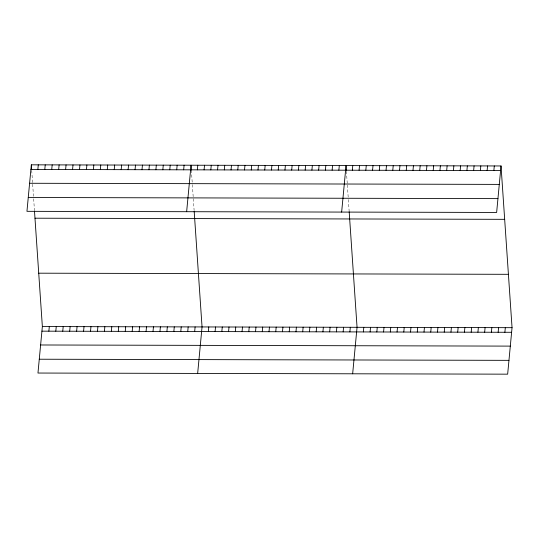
<?xml version="1.0" encoding="UTF-8"?>
<svg xmlns="http://www.w3.org/2000/svg" width="539" height="539" viewBox="0 0 539 539"><rect width="100%" height="100%" fill="white"/><g stroke="black" fill="none" stroke-linecap="round" stroke-linejoin="round"><path stroke-width="0.4" stroke-dasharray="2.69 2.02" d="M346.422 171.247L347.251 183.375M347.359 184.992L348.187 197.126M348.349 199.551L349.124 210.87M191.372 170.068L192.194 182.195M192.362 184.621L194.121 210.493M31.727 170.492L32.556 182.62M32.663 184.237L33.492 196.364M33.661 198.79L34.429 210.109"/><path stroke-width="0.81" d="M31.343 164.833L26.95 211.322L496.641 212.447L501.034 165.958L31.343 164.833L31.673 169.684M37.851 169.462L38.289 164.846M44.798 169.475L45.229 164.867M51.737 169.495L52.175 164.88M34.483 210.917L42.359 326.553L37.966 373.042L507.657 374.167L512.05 327.678L501.034 165.958M58.684 169.509L59.115 164.9M48.867 331.182L49.305 326.567M65.623 169.529L66.061 164.914M55.807 331.195L56.245 326.58M72.57 169.542L73.008 164.927M62.753 331.216L63.191 326.6M79.509 169.563L79.947 164.947M69.693 331.229L70.131 326.614M86.456 169.576L86.894 164.961M76.639 331.249L77.077 326.634M93.395 169.596L93.833 164.981M83.585 331.263L84.017 326.647M100.342 169.61L100.78 164.995M90.525 331.283L90.963 326.668M107.281 169.63L107.719 165.015M97.471 331.296L97.903 326.681M114.228 169.644L114.666 165.028M104.411 331.317L104.849 326.701M121.174 169.664L121.605 165.049M111.357 331.33L111.789 326.715M128.114 169.677L128.552 165.062M118.297 331.35L118.735 326.735M135.06 169.697L135.491 165.082M125.243 331.364L125.681 326.749M142 169.711L142.437 165.096M132.183 331.384L132.621 326.769M148.946 169.731L149.377 165.116M139.129 331.397L139.567 326.782M155.886 169.745L156.323 165.129M146.069 331.418L146.507 326.802M162.832 169.765L163.27 165.15M153.015 331.431L153.453 326.816M169.772 169.778L170.209 165.163M159.955 331.451L160.393 326.836M176.718 169.798L177.156 165.183M166.901 331.465L167.339 326.85M183.658 169.812L184.095 165.197M173.848 331.478L174.279 326.87M186.642 211.706L191.042 165.217L191.372 170.068M180.787 331.498L181.225 326.883M197.341 169.846L197.779 165.23M187.734 331.512L188.165 326.903M204.079 169.859L204.517 165.244M194.673 331.532L195.111 326.917M210.823 169.879L211.254 165.264M197.658 373.426L202.051 326.937L194.181 211.301M217.561 169.893L217.999 165.278M208.357 331.566L208.795 326.951M224.298 169.906L224.736 165.298M215.095 331.579L215.533 326.964M231.036 169.926L231.474 165.311M221.832 331.6L222.27 326.984M237.78 169.94L238.211 165.325M228.576 331.613L229.008 326.998M244.517 169.96L244.955 165.345M235.314 331.626L235.752 327.018M251.255 169.974L251.693 165.358M242.051 331.647L242.489 327.032M257.992 169.994L258.43 165.379M248.789 331.66L249.227 327.045M264.73 170.007L265.168 165.392M255.533 331.68L255.964 327.065M271.474 170.021L271.905 165.406M262.271 331.694L262.709 327.079M278.212 170.041L278.65 165.426M269.008 331.707L269.446 327.099M284.949 170.054L285.387 165.439M275.746 331.728L276.184 327.112M291.687 170.075L292.125 165.46M282.483 331.741L282.921 327.126M298.431 170.088L298.862 165.473M289.227 331.761L289.659 327.146M305.168 170.102L305.606 165.493M295.965 331.775L296.403 327.16M311.906 170.122L312.344 165.507M302.702 331.788L303.14 327.18M318.643 170.135L319.081 165.52M309.44 331.808L309.878 327.193M325.388 170.156L325.819 165.54M316.184 331.822L316.615 327.207M332.125 170.169L332.556 165.554M322.922 331.842L323.36 327.227M338.863 170.183L339.3 165.574M329.659 331.856L330.097 327.24M341.645 212.076L346.038 165.588L346.368 170.439M336.397 331.869L336.835 327.261M352.338 170.216L352.776 165.601M343.141 331.889L343.572 327.274M359.082 170.236L359.513 165.621M349.878 331.903L350.31 327.288M365.819 170.25L366.257 165.635M352.654 373.796L357.054 327.308L349.178 211.679M372.557 170.263L372.995 165.655M363.353 331.936L363.791 327.321M379.294 170.284L379.732 165.668M370.091 331.957L370.529 327.341M386.039 170.297L386.47 165.682M376.835 331.97L377.266 327.355M392.776 170.317L393.214 165.702M383.573 331.984L384.011 327.368M399.514 170.331L399.951 165.716M390.31 332.004L390.748 327.389M406.251 170.344L406.689 165.736M397.048 332.017L397.486 327.402M412.995 170.364L413.426 165.749M403.792 332.037L404.223 327.422M419.733 170.378L420.164 165.763M410.529 332.051L410.967 327.436M426.47 170.398L426.908 165.783M417.267 332.064L417.705 327.456M433.208 170.412L433.646 165.796M424.004 332.085L424.442 327.469M439.945 170.425L440.383 165.817M430.749 332.098L431.18 327.483M446.69 170.445L447.121 165.83M437.486 332.118L437.917 327.503M453.427 170.459L453.865 165.844M444.224 332.132L444.662 327.517M460.165 170.479L460.602 165.864M450.961 332.145L451.399 327.537M466.902 170.492L467.34 165.877M457.699 332.165L458.137 327.55M473.646 170.506L474.077 165.897M464.443 332.179L464.874 327.564M480.384 170.526L480.822 165.911M471.18 332.199L471.618 327.584M487.121 170.54L487.559 165.924M477.918 332.213L478.356 327.597M493.859 170.56L494.297 165.945M484.655 332.226L485.093 327.618M491.4 332.246L491.831 327.631M498.137 332.26L498.575 327.645M504.875 332.28L505.312 327.665M30.912 169.441L500.603 170.573M29.605 183.267L499.296 184.392M28.257 197.503L497.948 198.628M34.981 218.201L504.672 219.326M38.727 273.185L508.418 274.311M42.359 326.553L512.05 327.678M41.921 331.162L511.612 332.293M40.614 344.98L510.305 346.112M39.273 359.223L508.964 360.348"/></g></svg>
